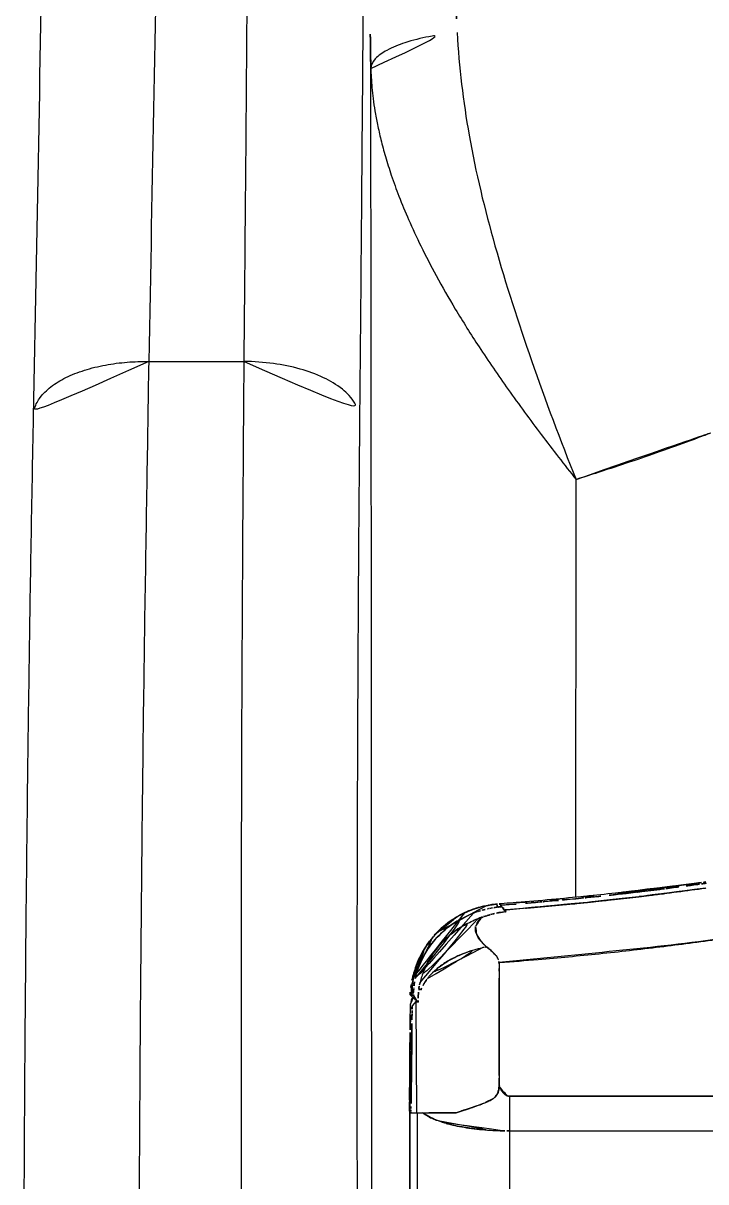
# Model space of a CAD drawing. Extents: x 16296660632 to 16296668616, y -37409619871 to -37409616241.
# Drawn here: x 16296666153 to 16296666212.1, y -37409617638.7 to -37409617538.4 of the extents above; entities that cross this region are included whole.
import ezdxf

# ---------------------------------------------------------------- set-up
doc = ezdxf.new("R2010")
doc.units = 0
doc.header["$LTSCALE"] = 10
doc.header["$MEASUREMENT"] = 0
doc.layers.get('0').update_dxf_attribs({"linetype": 'CONTINUOUS'})

msp = doc.modelspace()

# ---------------------------------------------------------------- linework, layer by layer
at = {"linetype": 'Continuous'}
for p, q in [((16296666163.86907, -37409617567.674599), (16296666172.13822, -37409617567.674751)), ((16296666153.87105, -37409617572.426743), (16296666153.871031, -37409617572.427437)), ((16296666200.854389, -37409617614.049263), (16296666200.88343, -37409617577.885094)), ((16296666194.33674, -37409617614.726799), (16296666194.356279, -37409617614.761887)), ((16296666194.21245, -37409617619.696098), (16296666194.21245, -37409617630.295883)), ((16296666187.0651, -37409617622.999802), (16296666186.514799, -37409617622.484459)), ((16296666187.026119, -37409617623.040588), (16296666186.680349, -37409617623.444839)), ((16296666187.10261, -37409617632.67865), (16296666187.026119, -37409617623.040588)), ((16296666186.526609, -37409617624.911713), (16296666186.537729, -37409617623.280563)), ((16296666195.131769, -37409617631.262497), (16296666195.131769, -37409617798.27475)), ((16296666429.93309, -37409617631.262497), (16296666195.131769, -37409617631.262497)), ((16296666186.462761, -37409617632.668922), (16296666186.462761, -37409617632.669083)), ((16296666186.462761, -37409617632.669083), (16296666186.462761, -37409617632.669167)), ((16296666186.48229, -37409617632.67865), (16296666186.482281, -37409617808.259216)), ((16296666186.57379, -37409617632.676262), (16296666187.10261, -37409617632.67865)), ((16296666186.575291, -37409617632.67865), (16296666190.502331, -37409617632.67868)), ((16296666187.142731, -37409617798.414597), (16296666187.142731, -37409617632.67868)), ((16296666195.131769, -37409617634.251938), (16296666429.93309, -37409617634.251938))]:
    msp.add_line(p, q, dxfattribs=at)
for points, start_tangent, end_tangent in [([(16296666172.13822, -37409617567.674751), (16296666172.347601, -37409617543.472054), (16296666172.529671, -37409617518.890663), (16296666172.684469, -37409617493.965858)], (0.0092868998, 0.9999568758), (0.0056248055, 0.9999841807)), ([(16296666182.680901, -37409617497.872131), (16296666182.525471, -37409617523.222641), (16296666182.3433, -37409617548.132607), (16296666182.13463, -37409617572.568199)], (-0.0055476619, -0.9999846116), (-0.0091642781, -0.9999580071)), ([(16296666164.808411, -37409617516.644257), (16296666164.733061, -37409617521.116249), (16296666163.86911, -37409617567.674599)], (-0.0167076533, -0.9998604174), (-0.020157493, -0.9997968171)), ([(16296666154.824631, -37409617519.853073), (16296666154.7346, -37409617525.276207), (16296666153.871149, -37409617572.429817)], (-0.016433165, -0.9998649664), (-0.0198940492, -0.9998020938)), ([(16296666190.37385, -37409617534.689003), (16296666190.443171, -37409617536.185699), (16296666190.512381, -37409617537.695953), (16296666190.58147, -37409617539.219177)], (0.046515733, -0.9989175575), (0.0450751228, -0.9989836001)), ([(16296666183.10677, -37409617542.307381), (16296666183.086889, -37409617540.963699), (16296666183.06637, -37409617539.629578), (16296666183.04521, -37409617538.305542)], (-0.0145160786, 0.9998946362), (-0.0163056096, 0.9998670547)), ([(16296666183.106859, -37409617542.307259), (16296666183.49695, -37409617541.496536), (16296666184.493811, -37409617540.752068), (16296666186.06485, -37409617540.092934), (16296666188.1362, -37409617539.566971), (16296666190.58147, -37409617539.219177)], (0.0725158354, 0.9973672611), (0.9954653367, 0.0951249889)), ([(16296666190.5814, -37409617539.219177), (16296666191.62326, -37409617548.097778), (16296666193.860149, -37409617557.655746), (16296666197.02589, -37409617567.59362), (16296666200.883459, -37409617577.885063)], (0.0571200156, -0.9983673191), (0.3755303686, -0.9268100896)), ([(16296666183.178499, -37409617678.714371), (16296666183.18302, -37409617633.457077), (16296666183.1591, -37409617587.980103), (16296666183.10677, -37409617542.307381)], (0.0004124274, 0.999999915), (-0.0014490498, 0.9999989501)), ([(16296666183.106979, -37409617542.30735), (16296666183.13978, -37409617543.096024), (16296666183.2045, -37409617543.965683), (16296666183.309429, -37409617544.926277), (16296666183.46471, -37409617545.989304), (16296666183.6828, -37409617547.167587), (16296666183.97901, -37409617548.476112), (16296666184.371901, -37409617549.932129), (16296666184.88402, -37409617551.555733), (16296666185.54273, -37409617553.369797), (16296666186.38166, -37409617555.400627), (16296666187.441139, -37409617557.67939), (16296666188.76985, -37409617560.242813), (16296666190.426531, -37409617563.133263), (16296666192.47991, -37409617566.400833), (16296666194.999359, -37409617570.088852), (16296666197.87262, -37409617574.003036), (16296666200.88343, -37409617577.885094)], (0.0256062549, -0.9996721061), (0.6204597222, -0.784238314)), ([(16296666163.86907, -37409617567.674751), (16296666162.017111, -37409617567.73288), (16296666160.12454, -37409617567.978813), (16296666158.30492, -37409617568.430557), (16296666156.688181, -37409617569.072746), (16296666155.39399, -37409617569.874542), (16296666154.88817, -37409617570.317177), (16296666154.48448, -37409617570.776604), (16296666153.991039, -37409617571.71286), (16296666153.87142, -37409617572.42675)], (-0.9998871971, 0.0150197539), (-0.0227381187, -0.9997414556)), ([(16296666163.86907, -37409617567.674751), (16296666163.70116, -37409617578.371384), (16296666163.51063, -37409617590.340851), (16296666163.35026, -37409617602.465843), (16296666163.219549, -37409617614.743896), (16296666163.117611, -37409617627.23597), (16296666163.044081, -37409617640.007233), (16296666162.99921, -37409617653.14624), (16296666162.998819, -37409617666.693512)], (-0.015534162, -0.9998793376), (0.0015888801, -0.9999987377)), ([(16296666172.027189, -37409617666.693512), (16296666171.96512, -37409617653.315567), (16296666171.923281, -37409617640.366882), (16296666171.90436, -37409617627.769203), (16296666171.907709, -37409617615.444), (16296666171.93321, -37409617603.331497), (16296666171.981091, -37409617591.380562), (16296666172.052219, -37409617579.510551), (16296666172.13822, -37409617567.67453)], (-0.0053090783, 0.9999859067), (0.0079076374, 0.9999687341)), ([(16296666172.13821, -37409617567.674751), (16296666174.67952, -37409617567.854881), (16296666176.979959, -37409617568.327293), (16296666179.013491, -37409617569.078194), (16296666180.642269, -37409617570.07991), (16296666181.71426, -37409617571.266144), (16296666182.13452, -37409617572.566017)], (0.9999760734, -0.0069175647), (0.0524806569, -0.9986219408)), ([(16296666153.87105, -37409617572.426743), (16296666153.497749, -37409617594.173637), (16296666153.2162, -37409617617.960808), (16296666153.050051, -37409617642.613197), (16296666152.998831, -37409617666.693512)], (-0.0198951236, -0.9998020724), (0.0000001199, -1)), ([(16296666182.13463, -37409617572.568199), (16296666182.044041, -37409617583.766693), (16296666181.976219, -37409617595.063057), (16296666181.930519, -37409617606.453957), (16296666181.906309, -37409617617.954826), (16296666181.903151, -37409617629.659348), (16296666181.92127, -37409617641.662292), (16296666181.96122, -37409617653.985786), (16296666182.023741, -37409617666.635963)], (-0.0091640373, -0.9999580093), (0.0057565944, -0.9999834307)), ([(16296666200.883459, -37409617577.885063), (16296666206.224291, -37409617576.144272), (16296666211.423531, -37409617574.29467), (16296666216.480709, -37409617572.331078)], (0.9546672525, 0.2976750527), (0.926647131, 0.3759323006)), ([(16296666211.33812, -37409617612.81282), (16296666209.512899, -37409617613.054558), (16296666207.323151, -37409617613.328491), (16296666204.94202, -37409617613.606712), (16296666202.350571, -37409617613.886528), (16296666199.529819, -37409617614.16423), (16296666196.460751, -37409617614.434967), (16296666194.398371, -37409617614.598732)], (-0.9909039585, -0.1345709662), (-0.9971334929, -0.0756623903)), ([(16296666211.740999, -37409617612.771507), (16296666211.517349, -37409617612.802116), (16296666209.50102, -37409617613.069771), (16296666207.312189, -37409617613.343483), (16296666204.931999, -37409617613.62149), (16296666202.52212, -37409617613.88237)], (-0.9907067549, -0.1360151677), (-0.9946363551, -0.1034336559)), ([(16296666208.797001, -37409617613.270866), (16296666211.418579, -37409617612.927109)], (0.9921297233, 0.1252142649), (0.9908632112, 0.1348706662)), ([(16296666211.41843, -37409617612.926041), (16296666208.7969, -37409617613.270058)], (-0.9908720834, -0.1348054684), (-0.9921018848, -0.125434645)), ([(16296666211.73905, -37409617612.758072), (16296666211.53013, -37409617612.786667), (16296666211.33812, -37409617612.81282)], (-0.990706674, -0.1360157566), (-0.9909039585, -0.1345709663)), ([(16296666211.418579, -37409617612.927109), (16296666211.79377, -37409617612.875771)], (0.9908632113, 0.1348706661), (0.9906701109, 0.1362818088)), ([(16296666211.963381, -37409617612.851349), (16296666211.41843, -37409617612.926041)], (-0.9906034696, -0.1367653685), (-0.9908720834, -0.1348054685)), ([(16296666211.79377, -37409617612.875771), (16296666211.96352, -37409617612.852364)], (0.9906701109, 0.1362818085), (0.9905817404, 0.1369226629)), ([(16296666212.048281, -37409617612.729172), (16296666211.741011, -37409617612.771538)], (-0.9905538379, -0.1371243747), (-0.990706755, -0.1360151666)), ([(16296666212.11804, -37409617612.705772), (16296666211.73905, -37409617612.758072)], (-0.9905178534, -0.1373840678), (-0.990706674, -0.1360157566)), ([(16296666211.96352, -37409617612.852364), (16296666212.135839, -37409617612.828484)], (0.9905817404, 0.1369226628), (0.9904913869, 0.1375747522)), ([(16296666212.13821, -37409617612.827164), (16296666211.963381, -37409617612.851349)], (-0.9905163344, -0.1373950193), (-0.9906034696, -0.1367653685)), ([(16296666201.329679, -37409617614.113922), (16296666200.384319, -37409617614.206673), (16296666198.150949, -37409617614.413406)], (-0.9950611561, -0.0992637675), (-0.996088713, -0.0883587909)), ([(16296666199.7519, -37409617614.156982), (16296666199.49865, -37409617614.180763)], (-0.9955838883, -0.0938760959), (-0.9956654455, -0.0930071003)), ([(16296666202.45192, -37409617613.889664), (16296666202.34152, -37409617613.901093), (16296666199.7519, -37409617614.156982)], (-0.9946616348, -0.1031902722), (-0.9955838883, -0.0938760958)), ([(16296666201.329651, -37409617614.113602), (16296666201.857121, -37409617614.060478)], (0.99505809, 0.0992944991), (0.9948764125, 0.1010985846)), ([(16296666201.857161, -37409617614.060806), (16296666201.329679, -37409617614.113922)], (-0.9948776264, -0.1010866386), (-0.9950611561, -0.0992637676)), ([(16296666201.857121, -37409617614.060478), (16296666204.89999, -37409617613.735161)], (0.9948764125, 0.1010985847), (0.9937627663, 0.1115148617)), ([(16296666201.873171, -37409617614.481934), (16296666206.330271, -37409617613.986542)], (0.9947203752, 0.1026224883), (0.9929745349, 0.1183282427)), ([(16296666206.330271, -37409617613.986473), (16296666202.075911, -37409617614.461159), (16296666201.873171, -37409617614.482002)], (-0.9929267788, -0.1187283113), (-0.9947999451, -0.1018482654)), ([(16296666202.52212, -37409617613.88237), (16296666202.45192, -37409617613.889664)], (-0.9946363551, -0.1034336555), (-0.9946616347, -0.1031902726)), ([(16296666204.900009, -37409617613.735291), (16296666201.857161, -37409617614.060806)], (-0.9937443272, -0.1116790586), (-0.9948776264, -0.1010866386)), ([(16296666204.89999, -37409617613.735161), (16296666205.12347, -37409617613.709991), (16296666205.420019, -37409617613.676331)], (0.9937627663, 0.1115148618), (0.9935609589, 0.1132988126)), ([(16296666205.420019, -37409617613.676361), (16296666204.900009, -37409617613.735291)], (-0.9935377172, -0.1135024429), (-0.9937443272, -0.1116790586)), ([(16296666205.420019, -37409617613.676331), (16296666208.40724, -37409617613.319778)], (0.9935609589, 0.1132988126), (0.992306066, 0.123809012)), ([(16296666208.40715, -37409617613.319061), (16296666206.319189, -37409617613.572189), (16296666205.420019, -37409617613.676361)], (-0.9922760235, -0.1240495591), (-0.9935377172, -0.1135024429)), ([(16296666206.330271, -37409617613.986542), (16296666206.39324, -37409617613.979027), (16296666212.092331, -37409617613.239166)], (0.9929745349, 0.1183282427), (0.9902925211, 0.1389990025)), ([(16296666212.092331, -37409617613.239166), (16296666207.203199, -37409617613.88073), (16296666206.330271, -37409617613.986473)], (-0.9903584535, -0.1385284577), (-0.9929267788, -0.1187283112)), ([(16296666208.40724, -37409617613.319778), (16296666208.797001, -37409617613.270866)], (0.992306066, 0.1238090121), (0.9921297233, 0.1252142648)), ([(16296666208.7969, -37409617613.270058), (16296666208.40715, -37409617613.319061)], (-0.9921018848, -0.125434645), (-0.9922760236, -0.124049559)), ([(16296666212.092331, -37409617613.239166), (16296666212.19276, -37409617613.22506)], (0.9902925211, 0.1389990025), (0.9902412412, 0.1393638554)), ([(16296666193.175171, -37409617614.737137), (16296666192.44405, -37409617614.907692), (16296666191.41366, -37409617615.277397), (16296666190.47323, -37409617615.766113), (16296666189.631321, -37409617616.353928), (16296666188.894291, -37409617617.021141), (16296666188.6924, -37409617617.235924)], (-0.9834214351, -0.181334721), (-0.6713933692, -0.7411011697)), ([(16296666192.588511, -37409617614.887123), (16296666192.15049, -37409617615.017662), (16296666191.38187, -37409617615.315376), (16296666191.214439, -37409617615.392723)], (-0.966091841, -0.2581986729), (-0.902918652, -0.4298114795)), ([(16296666191.511089, -37409617615.254639), (16296666191.92255, -37409617615.093224)], (0.9206130615, 0.3904761081), (0.9405709596, 0.3395972173)), ([(16296666191.92255, -37409617615.093224), (16296666192.01985, -37409617615.058792), (16296666192.108879, -37409617615.028511)], (0.9405709595, 0.3395972175), (0.9486158567, 0.3164300183)), ([(16296666192.108879, -37409617615.028511), (16296666192.58795, -37409617614.885033)], (0.9486158567, 0.3164300183), (0.9663610578, 0.2571892414)), ([(16296666192.58795, -37409617614.885033), (16296666192.754959, -37409617614.842484)], (0.9663610578, 0.2571892415), (0.9716026512, 0.2366184442)), ([(16296666194.031099, -37409617614.640297), (16296666193.01825, -37409617614.784897), (16296666192.588511, -37409617614.887123)], (-0.9969708354, -0.0777763038), (-0.966091841, -0.2581986729)), ([(16296666193.015909, -37409617615.090012), (16296666192.59477, -37409617615.203133)], (-0.971648197, -0.2364313458), (-0.9592140825, -0.2826806393)), ([(16296666192.74645, -37409617615.152878), (16296666193.38899, -37409617614.997009)], (0.9620607882, 0.2728351881), (0.9802042451, 0.1979889841)), ([(16296666192.754959, -37409617614.842484), (16296666193.270679, -37409617614.734467)], (0.9716026512, 0.2366184445), (0.9849000867, 0.1731237107)), ([(16296666193.308741, -37409617615.023651), (16296666193.015909, -37409617615.090012)], (-0.9786126203, -0.205711787), (-0.971648197, -0.2364313457)), ([(16296666193.270679, -37409617614.734467), (16296666193.35569, -37409617614.719994)], (0.9849000867, 0.1731237105), (0.9866858085, 0.1626379886)), ([(16296666193.9382, -37409617614.634041), (16296666193.55286, -37409617614.676773), (16296666193.175171, -37409617614.737137)], (-0.9962864644, -0.086100412), (-0.9834214351, -0.181334721)), ([(16296666193.35569, -37409617614.719994), (16296666193.46196, -37409617614.703194)], (0.9866858085, 0.1626379884), (0.9887595263, 0.1495145449)), ([(16296666193.38899, -37409617614.997009), (16296666194.04896, -37409617614.890938)], (0.9802042451, 0.197988984), (0.9929359546, 0.1186515489)), ([(16296666193.46196, -37409617614.703194), (16296666193.90959, -37409617614.648247)], (0.9887595263, 0.1495145452), (0.9955762943, 0.0939565977)), ([(16296666194.049749, -37409617614.896767), (16296666193.308741, -37409617615.023651)], (-0.9911631582, -0.1326483843), (-0.9786126203, -0.205711787)), ([(16296666193.90959, -37409617614.648247), (16296666194.03096, -37409617614.637733)], (0.9955762943, 0.0939565978), (0.996891309, 0.0787890737)), ([(16296666194.030769, -37409617614.626579), (16296666193.9382, -37409617614.634041)], (-0.9972215241, -0.0744931668), (-0.9962864643, -0.0861004121)), ([(16296666194.028259, -37409617614.640053), (16296666194.03713, -37409617614.711922), (16296666194.04735, -37409617614.818802)], (-0.336230734, -0.9417796417), (0.0084650467, -0.9999641709)), ([(16296666194.04248, -37409617614.630348), (16296666194.03302, -37409617614.633171), (16296666194.028259, -37409617614.640053)], (-0.9999641155, -0.0084715796), (-0.3362307341, -0.9417796416)), ([(16296666194.04797, -37409617614.875687), (16296666194.03764, -37409617614.719147), (16296666194.03121, -37409617614.641533)], (-0.0642329103, 0.9979349344), (-0.0928839327, 0.9956769431)), ([(16296666194.04735, -37409617614.818802), (16296666194.048149, -37409617614.875679)], (0.0084650462, -0.9999641709), (0.0416708613, -0.9991313924)), ([(16296666194.048149, -37409617614.875679), (16296666194.04896, -37409617614.890373)], (0.0416708602, -0.9991313925), (0.0684234035, -0.9976563726)), ([(16296666194.04896, -37409617614.890938), (16296666194.04797, -37409617614.875687)], (-0.0653560427, 0.9978620083), (-0.06423291, 0.9979349344)), ([(16296666194.04896, -37409617614.890373), (16296666194.172409, -37409617614.878548), (16296666194.29583, -37409617614.866692), (16296666194.41921, -37409617614.854797)], (0.9954642688, 0.0951361628), (0.9953747765, 0.0960679672)), ([(16296666194.06707, -37409617614.637253), (16296666194.05064, -37409617614.631363)], (-0.9091451394, 0.4164794299), (-0.9748352564, 0.2229264965)), ([(16296666194.41927, -37409617614.855537), (16296666194.295179, -37409617614.868027), (16296666194.172001, -37409617614.881767), (16296666194.049749, -37409617614.896767)], (-0.9954820012, -0.094950436), (-0.9918673651, -0.1272758032)), ([(16296666194.326759, -37409617614.604156), (16296666194.04244, -37409617614.625519)], (-0.9971518048, -0.0754206748), (-0.9972238904, -0.0744614826)), ([(16296666194.328211, -37409617614.617607), (16296666194.06707, -37409617614.637253)], (-0.9971518724, -0.075419781), (-0.9972181115, -0.0745388361)), ([(16296666194.32003, -37409617614.728073), (16296666194.408279, -37409617614.72139)], (0.997156515, 0.0753583743), (0.9971337256, 0.0756593236)), ([(16296666194.3244, -37409617614.740868), (16296666194.32003, -37409617614.728073)], (-0.3650129354, 0.9310024474), (-0.2778821564, 0.9606151712)), ([(16296666194.398371, -37409617614.598732), (16296666194.326759, -37409617614.604156)], (-0.9971334929, -0.0756623905), (-0.9971518048, -0.0754206752)), ([(16296666194.40024, -37409617614.61216), (16296666194.328211, -37409617614.617607)], (-0.9971334539, -0.0756629041), (-0.9971518724, -0.0754197805)), ([(16296666194.356279, -37409617614.761887), (16296666194.399969, -37409617614.802544)], (0.7321092109, -0.6811872748), (0.7321515651, -0.6811417516)), ([(16296666194.408279, -37409617614.721382), (16296666194.33674, -37409617614.726799)], (-0.9971317667, -0.0756851368), (-0.9971499927, -0.0754446297)), ([(16296666194.399969, -37409617614.802544), (16296666194.48735, -37409617614.88382), (16296666194.618389, -37409617615.005676), (16296666194.70574, -37409617615.086884)], (0.732151565, -0.6811417517), (0.7324471854, -0.6808238544)), ([(16296666194.408279, -37409617614.72139), (16296666197.771509, -37409617614.446716)], (0.9971337256, 0.0756593237), (0.9961964263, 0.0871359864)), ([(16296666194.4568, -37409617614.907791), (16296666194.41927, -37409617614.855537)], (-0.597627506, 0.8017738858), (-0.5690796933, 0.822282374)), ([(16296666194.810949, -37409617615.253357), (16296666194.680731, -37409617615.152451), (16296666194.53862, -37409617615.009369), (16296666194.4568, -37409617614.907791)], (-0.8276735004, 0.5612099221), (-0.5976275058, 0.801773886)), ([(16296666194.70574, -37409617615.086884), (16296666194.749411, -37409617615.12748)], (0.7324471856, -0.6808238541), (0.7324892944, -0.6807785496)), ([(16296666194.749411, -37409617615.12748), (16296666194.845631, -37409617615.119926)], (0.996954803, 0.0779815416), (0.9969290939, 0.0783095256)), ([(16296666194.751989, -37409617615.127327), (16296666194.7707, -37409617615.153816), (16296666194.794649, -37409617615.205673), (16296666194.81142, -37409617615.251961)], (0.6521545826, -0.7580860113), (0.3201027166, -0.9473828428)), ([(16296666194.845169, -37409617615.115334), (16296666194.748211, -37409617615.123093)], (-0.9968050197, -0.0798733544), (-0.9968202981, -0.0796824526)), ([(16296666194.845631, -37409617615.119926), (16296666200.578671, -37409617614.612503), (16296666201.873171, -37409617614.481934)], (0.9969290939, 0.0783095255), (0.9947203752, 0.1026224883)), ([(16296666196.60527, -37409617614.436539), (16296666196.45372, -37409617614.449142), (16296666194.40024, -37409617614.61216)], (-0.9965387028, -0.0831301015), (-0.997133454, -0.0756629034)), ([(16296666197.771521, -37409617614.446823), (16296666194.408649, -37409617614.721352)], (-0.9962025594, -0.0870658403), (-0.997131671, -0.0756863966)), ([(16296666201.873171, -37409617614.482002), (16296666196.939619, -37409617614.942467), (16296666194.845169, -37409617615.115334)], (-0.9947999451, -0.1018482654), (-0.9968050197, -0.079873354)), ([(16296666197.228411, -37409617614.383904), (16296666196.60527, -37409617614.436539)], (-0.9963596443, -0.0852493944), (-0.9965387028, -0.0831301015)), ([(16296666197.771509, -37409617614.446716), (16296666198.15094, -37409617614.413277)], (0.9961964263, 0.0871359865), (0.9960822454, 0.0884316707)), ([(16296666198.150949, -37409617614.413406), (16296666197.771521, -37409617614.446823)], (-0.996088713, -0.0883587909), (-0.9962025594, -0.0870658403)), ([(16296666199.49865, -37409617614.180763), (16296666197.228411, -37409617614.383904)], (-0.9956654455, -0.0930071004), (-0.9963596443, -0.0852493945)), ([(16296666198.15094, -37409617614.413277), (16296666201.329651, -37409617614.113602)], (0.9960822454, 0.0884316707), (0.99505809, 0.0992944991)), ([(16296666191.214439, -37409617615.392723), (16296666190.7082, -37409617615.656197), (16296666190.121389, -37409617616.022812), (16296666189.621189, -37409617616.39579), (16296666189.19207, -37409617616.768402), (16296666188.823441, -37409617617.135033), (16296666188.508511, -37409617617.489899), (16296666188.24011, -37409617617.82917), (16296666188.01162, -37409617618.15062), (16296666187.81715, -37409617618.4534), (16296666187.649929, -37409617618.740448), (16296666187.49991, -37409617619.023941), (16296666187.3727, -37409617619.288254), (16296666187.2651, -37409617619.533287), (16296666187.174299, -37409617619.759361), (16296666187.097799, -37409617619.967102), (16296666187.033369, -37409617620.157463), (16296666186.97905, -37409617620.331528), (16296666186.93321, -37409617620.490501), (16296666186.894449, -37409617620.635612), (16296666186.86157, -37409617620.76815), (16296666186.833599, -37409617620.889412), (16296666186.825199, -37409617620.927567)], (-0.902918652, -0.4298114796), (-0.212401187, -0.9771825499)), ([(16296666191.99407, -37409617615.404419), (16296666191.911909, -37409617615.435951), (16296666190.112829, -37409617616.407791), (16296666188.68886, -37409617617.680763), (16296666187.64509, -37409617619.181793), (16296666186.99427, -37409617620.887047), (16296666186.886221, -37409617621.450569)], (-0.9355206734, -0.3532719487), (-0.1474401653, -0.9890709771)), ([(16296666186.95717, -37409617621.055717), (16296666187.041771, -37409617620.700073), (16296666187.464741, -37409617619.537666), (16296666188.157249, -37409617618.347183), (16296666189.14986, -37409617617.199883), (16296666190.475, -37409617616.164452), (16296666191.993771, -37409617615.403687)], (0.2060217033, 0.9785474223), (0.933505847, 0.3585621755)), ([(16296666187.373899, -37409617621.403473), (16296666187.69672, -37409617620.400833), (16296666188.517891, -37409617618.886101), (16296666189.72501, -37409617617.513924), (16296666191.261271, -37409617616.409378), (16296666192.415701, -37409617615.868721)], (0.2376043668, 0.9713620154), (0.9349854061, 0.3546861859)), ([(16296666192.39636, -37409617615.875641), (16296666191.20686, -37409617616.440483), (16296666189.64551, -37409617617.587143), (16296666188.443741, -37409617618.995277), (16296666187.684441, -37409617620.432503), (16296666187.374809, -37409617621.403687)], (-0.9332396066, -0.3592545569), (-0.2371408181, -0.9714752865)), ([(16296666188.69276, -37409617617.236237), (16296666190.17042, -37409617615.977547), (16296666190.91942, -37409617615.534142)], (0.6797960627, 0.7334011952), (0.8863472394, 0.4630211348)), ([(16296666190.91942, -37409617615.534142), (16296666191.212429, -37409617615.388474)], (0.8863472394, 0.4630211348), (0.9041723606, 0.4271678152)), ([(16296666191.212429, -37409617615.388474), (16296666191.511089, -37409617615.254639)], (0.9041723606, 0.4271678152), (0.9206130615, 0.3904761081)), ([(16296666191.993771, -37409617615.403687), (16296666192.12809, -37409617615.353348)], (0.9335058469, 0.3585621757), (0.9392115685, 0.3433389426)), ([(16296666192.12809, -37409617615.353348), (16296666192.74645, -37409617615.152878)], (0.9392115685, 0.3433389429), (0.9620607882, 0.2728351881)), ([(16296666192.209909, -37409617616.522926), (16296666192.478279, -37409617616.028542), (16296666192.80759, -37409617615.767174)], (0.2343148724, 0.9721607586), (0.8648283942, 0.5020675738)), ([(16296666192.6717, -37409617615.845802), (16296666192.361799, -37409617616.154007), (16296666192.198071, -37409617616.520103)], (-0.8293306598, -0.5587581379), (-0.2322434455, -0.97265769)), ([(16296666192.59477, -37409617615.203133), (16296666192.12866, -37409617615.354927)], (-0.9592140826, -0.2826806392), (-0.9415193585, -0.3369588959)), ([(16296666192.415701, -37409617615.868721), (16296666192.587851, -37409617615.80558)], (0.934985406, 0.3546861861), (0.9426203618, 0.3338665206)), ([(16296666192.58749, -37409617615.804626), (16296666192.39636, -37409617615.875641)], (-0.9414449453, -0.3371667467), (-0.9332396067, -0.3592545567)), ([(16296666192.587851, -37409617615.80558), (16296666193.013411, -37409617615.667847)], (0.9426203616, 0.3338665209), (0.9595596852, 0.2815052583)), ([(16296666192.807329, -37409617615.766533), (16296666192.6717, -37409617615.845802)], (-0.8914337927, -0.4531509608), (-0.82933066, -0.5587581377)), ([(16296666193.025669, -37409617615.66082), (16296666192.58749, -37409617615.804626)], (-0.9581686645, -0.2862041412), (-0.9414449453, -0.3371667467)), ([(16296666193.151699, -37409617615.63131), (16296666192.807329, -37409617615.766533)], (-0.9535477011, -0.301242065), (-0.8914337927, -0.4531509608)), ([(16296666193.21751, -37409617615.609001), (16296666193.151699, -37409617615.63131)], (-0.9492170585, -0.314621957), (-0.9448473269, -0.3275111127)), ([(16296666193.217739, -37409617615.609734), (16296666193.38353, -37409617615.56398), (16296666193.483379, -37409617615.536438)], (0.9635473311, 0.2675379238), (0.9642964485, 0.2648251486)), ([(16296666193.82723, -37409617615.438179), (16296666193.65134, -37409617615.482246), (16296666193.21751, -37409617615.609001)], (-0.9725292127, -0.2327808634), (-0.9492170585, -0.3146219569)), ([(16296666193.483379, -37409617615.536438), (16296666193.668381, -37409617615.487099), (16296666193.99025, -37409617615.41304)], (0.9642964485, 0.2648251488), (0.9793249766, 0.2022933272)), ([(16296666194.820089, -37409617615.278587), (16296666194.19772, -37409617615.360298), (16296666193.82723, -37409617615.438179)], (-0.9951227143, -0.098644734), (-0.9725292127, -0.2327808634)), ([(16296666193.99025, -37409617615.41304), (16296666194.39048, -37409617615.341423), (16296666194.765949, -37409617615.293694)], (0.9793249766, 0.2022933272), (0.9945448772, 0.1043095736)), ([(16296666194.765949, -37409617615.293694), (16296666194.859051, -37409617615.284378)], (0.9945448772, 0.1043095739), (0.9955070455, 0.0946874987)), ([(16296666194.81142, -37409617615.251961), (16296666194.820089, -37409617615.278587)], (0.3201027162, -0.9473828429), (0.29952526, -0.9540883705)), ([(16296666192.187389, -37409617616.570419), (16296666192.215111, -37409617617.099007), (16296666192.28219, -37409617617.290833)], (-0.1828741229, -0.983136336), (0.3929632043, -0.9195541964)), ([(16296666192.28459, -37409617617.28978), (16296666192.22031, -37409617617.092957), (16296666192.209909, -37409617616.522926)], (-0.3744860659, 0.9272325418), (0.2343148724, 0.9721607586)), ([(16296666186.65856, -37409617621.221474), (16296666186.80765, -37409617620.594101), (16296666187.546591, -37409617618.810242), (16296666188.412041, -37409617617.555199)], (0.1919854964, 0.981397763), (0.6411526172, 0.7674133967)), ([(16296666188.4156, -37409617617.558189), (16296666188.26469, -37409617617.749443), (16296666187.741751, -37409617618.522408), (16296666187.32387, -37409617619.324532), (16296666187.01049, -37409617620.129936), (16296666186.79661, -37409617620.905769), (16296666186.70315, -37409617621.386307)], (-0.6312683087, -0.7755645185), (-0.1636367257, -0.9865206648)), ([(16296666188.412041, -37409617617.555199), (16296666188.69276, -37409617617.236237)], (0.6411526172, 0.7674133967), (0.6797960627, 0.7334011953)), ([(16296666188.6924, -37409617617.235924), (16296666188.4156, -37409617617.558189)], (-0.6713933692, -0.7411011697), (-0.6312683088, -0.7755645185)), ([(16296666192.28219, -37409617617.290833), (16296666192.528549, -37409617617.707787), (16296666192.857809, -37409617618.078781)], (0.3929632042, -0.9195541964), (0.7179971523, -0.6960460397)), ([(16296666192.85717, -37409617618.079483), (16296666192.520229, -37409617617.703659), (16296666192.28459, -37409617617.28978)], (-0.7241140417, 0.6896802553), (-0.3744860659, 0.9272325417)), ([(16296666192.857809, -37409617618.078781), (16296666193.03174, -37409617618.23764)], (0.7179971523, -0.6960460396), (0.7568722031, -0.653562903)), ([(16296666193.03187, -37409617618.237488), (16296666192.85717, -37409617618.079483)], (-0.7564446142, 0.654057754), (-0.7241140417, 0.6896802554)), ([(16296666213.277861, -37409617617.651176), (16296666194.21245, -37409617619.696098)], (-0.9909412715, -0.1342959284), (-0.994450718, -0.1052034667)), ([(16296666194.283211, -37409617619.686592), (16296666197.59804, -37409617619.417099), (16296666202.879551, -37409617618.922653), (16296666208.148729, -37409617618.326668), (16296666213.277439, -37409617617.653107)], (0.9969660486, 0.0778376379), (0.9903088327, 0.1388827417)), ([(16296666188.00346, -37409617621.08004), (16296666188.168791, -37409617620.877319), (16296666188.7766, -37409617620.276077), (16296666189.5256, -37409617619.718582), (16296666190.494829, -37409617619.181923), (16296666191.696791, -37409617618.70237), (16296666192.807871, -37409617618.392906)], (0.6093150302, 0.7929282401), (0.9749456425, 0.2224432381)), ([(16296666192.807501, -37409617618.391296), (16296666191.315571, -37409617618.835693), (16296666189.84704, -37409617619.52327), (16296666188.737379, -37409617620.310143), (16296666187.96279, -37409617621.125214)], (-0.9742443518, -0.2254948846), (-0.5846123215, -0.8113127841)), ([(16296666192.80788, -37409617618.392906), (16296666193.13299, -37409617618.323242)], (0.9749458716, 0.222442234), (0.9804704584, 0.1966664185)), ([(16296666193.13776, -37409617618.319183), (16296666192.807501, -37409617618.391296)], (-0.9795088404, -0.2014011706), (-0.9742443518, -0.2254948845)), ([(16296666193.03174, -37409617618.23764), (16296666193.132879, -37409617618.32254)], (0.7568722035, -0.6535629026), (0.7745201757, -0.6325492056)), ([(16296666193.13299, -37409617618.323242), (16296666193.03187, -37409617618.237488)], (-0.7681811888, 0.6402325055), (-0.7564446142, 0.6540577541)), ([(16296666193.132879, -37409617618.32254), (16296666193.51873, -37409617618.646301), (16296666193.61388, -37409617618.735413)], (0.7907356645, -0.6121577484), (0.7216242216, -0.6922849723)), ([(16296666193.61355, -37409617618.735764), (16296666193.13776, -37409617618.319183)], (-0.7277090313, 0.6858859714), (-0.7874593846, 0.6163665449)), ([(16296666193.61388, -37409617618.735413), (16296666193.67893, -37409617618.798882)], (0.7216242215, -0.6922849724), (0.7098013642, -0.7044018905)), ([(16296666193.675119, -37409617618.794037), (16296666193.61355, -37409617618.735764)], (-0.7250804219, 0.688664201), (-0.7277090312, 0.6858859715)), ([(16296666193.67893, -37409617618.798882), (16296666193.771191, -37409617618.892731)], (0.7098013641, -0.7044018906), (0.6921745861, -0.7217301036)), ([(16296666193.774321, -37409617618.889603), (16296666193.675119, -37409617618.794037)], (-0.7120241738, 0.7021549515), (-0.7250804219, 0.688664201)), ([(16296666193.771191, -37409617618.892731), (16296666193.849911, -37409617618.976601), (16296666194.015341, -37409617619.174294)], (0.6921745861, -0.7217301035), (0.5880752494, -0.8088062197)), ([(16296666193.83008, -37409617618.945808), (16296666193.774321, -37409617618.889603)], (-0.6951444568, 0.7188700746), (-0.7120241736, 0.7021549517)), ([(16296666194.01783, -37409617619.172752), (16296666193.83008, -37409617618.945808)], (-0.5550456119, 0.8318199136), (-0.6951444564, 0.718870075)), ([(16296666194.015341, -37409617619.174294), (16296666194.075331, -37409617619.264603)], (0.5880752491, -0.8088062199), (0.5142021308, -0.8576690321)), ([(16296666194.073311, -37409617619.265823), (16296666194.01783, -37409617619.172752)], (-0.4645968615, 0.885522307), (-0.5550456116, 0.8318199139)), ([(16296666194.075331, -37409617619.264603), (16296666194.107321, -37409617619.322021), (16296666194.21244, -37409617619.694221)], (0.5142021312, -0.8576690319), (0.0747335899, -0.9972035352)), ([(16296666194.21262, -37409617619.800323), (16296666194.073311, -37409617619.265823)], (-0.0841999073, 0.9964488826), (-0.4645968618, 0.8855223069)), ([(16296666194.21228, -37409617619.692123), (16296666194.283211, -37409617619.686592)], (0.9969743702, 0.07773098), (0.9969660487, 0.0778376374)), ([(16296666194.212641, -37409617620.445221), (16296666194.21262, -37409617619.800323)], (0.0227684854, 0.9997407644), (-0.0841999073, 0.9964488826)), ([(16296666186.825199, -37409617620.927567), (16296666186.80966, -37409617621.000717), (16296666186.789061, -37409617621.103416), (16296666186.771179, -37409617621.198853), (16296666186.75551, -37409617621.288353), (16296666186.741619, -37409617621.37326), (16296666186.72916, -37409617621.454918), (16296666186.717831, -37409617621.534668), (16296666186.70739, -37409617621.613823)], (-0.212401187, -0.9771825499), (-0.1257916973, -0.9920566762)), ([(16296666187.89246, -37409617621.2314), (16296666188.00346, -37409617621.08004)], (0.5725684801, 0.8198568995), (0.6093150303, 0.79292824)), ([(16296666187.96279, -37409617621.125214), (16296666187.890221, -37409617621.229958)], (-0.5846123216, -0.811312784), (-0.5543221727, -0.832302186)), ([(16296666194.21266, -37409617629.447952), (16296666194.21266, -37409617629.111778), (16296666194.21266, -37409617628.757172), (16296666194.21266, -37409617628.3806), (16296666194.21265, -37409617627.982513), (16296666194.21265, -37409617627.563438), (16296666194.21265, -37409617627.123894), (16296666194.21265, -37409617626.664391), (16296666194.21265, -37409617626.185463), (16296666194.21265, -37409617625.687637), (16296666194.212641, -37409617625.17144), (16296666194.212641, -37409617624.637398), (16296666194.212641, -37409617624.086029), (16296666194.212641, -37409617623.51786), (16296666194.212641, -37409617622.933418), (16296666194.212641, -37409617622.333221), (16296666194.212641, -37409617621.717812), (16296666194.212641, -37409617621.087044), (16296666194.212641, -37409617620.445221)], (-0.0003063183, 0.9999999531), (0.0227684855, 0.9997407644)), ([(16296666186.514799, -37409617622.484459), (16296666186.5609, -37409617621.853912)], (0.0325929343, 0.9994687092), (0.1128389997, 0.993613285)), ([(16296666186.5609, -37409617621.853912), (16296666186.65856, -37409617621.221474)], (0.1128389996, 0.993613285), (0.1919854963, 0.981397763)), ([(16296666186.63133, -37409617622.114777), (16296666186.631081, -37409617622.093948), (16296666186.630819, -37409617622.059967), (16296666186.630779, -37409617622.022873), (16296666186.631081, -37409617621.983192), (16296666186.631941, -37409617621.941963), (16296666186.633631, -37409617621.900978), (16296666186.63657, -37409617621.86319), (16296666186.636971, -37409617621.859367)], (-0.0133124812, 0.999911385), (0.1096556095, 0.993969641)), ([(16296666186.63192, -37409617622.152107), (16296666186.63147, -37409617622.124649), (16296666186.63133, -37409617622.114777)], (-0.0178965785, 0.9998398434), (-0.01331248, 0.999911385)), ([(16296666186.648161, -37409617622.609451), (16296666186.64699, -37409617622.585648), (16296666186.64555, -37409617622.556259), (16296666186.64439, -37409617622.531181), (16296666186.643141, -37409617622.502663), (16296666186.64192, -37409617622.473709), (16296666186.640619, -37409617622.441422), (16296666186.639299, -37409617622.407303), (16296666186.638041, -37409617622.373131), (16296666186.63726, -37409617622.350883), (16296666186.636789, -37409617622.336884), (16296666186.63636, -37409617622.323929), (16296666186.635969, -37409617622.311699), (16296666186.635599, -37409617622.299873), (16296666186.635241, -37409617622.288071), (16296666186.63488, -37409617622.27597), (16296666186.63452, -37409617622.263199), (16296666186.63413, -37409617622.24939), (16296666186.63373, -37409617622.234177), (16296666186.633301, -37409617622.217201), (16296666186.632851, -37409617622.19809), (16296666186.632389, -37409617622.176498), (16296666186.63192, -37409617622.152107)], (-0.0735920662, 0.9972884276), (-0.0178965772, 0.9998398434)), ([(16296666186.636971, -37409617621.859367), (16296666186.64135, -37409617621.833107), (16296666186.648849, -37409617621.817581), (16296666186.660311, -37409617621.82666), (16296666186.677509, -37409617621.875023), (16296666186.697531, -37409617621.95784), (16296666186.71475, -37409617622.041946), (16296666186.736731, -37409617622.15995), (16296666186.76482, -37409617622.321953), (16296666186.80077, -37409617622.540314)], (0.1096556093, 0.9939696411), (0.1594374792, -0.9872080278)), ([(16296666186.70315, -37409617621.386307), (16296666186.66881, -37409617621.610474), (16296666186.636999, -37409617621.859367)], (-0.1636367257, -0.9865206648), (-0.1146576031, -0.9934050705)), ([(16296666186.67831, -37409617621.87809), (16296666186.67169, -37409617621.952652), (16296666186.665159, -37409617622.035149), (16296666186.65995, -37409617622.110191), (16296666186.65584, -37409617622.178009), (16296666186.652571, -37409617622.240013), (16296666186.65077, -37409617622.278557), (16296666186.649691, -37409617622.308434), (16296666186.64916, -37409617622.35865), (16296666186.649191, -37409617622.420273), (16296666186.64959, -37409617622.477753), (16296666186.650021, -37409617622.518509), (16296666186.650471, -37409617622.554024), (16296666186.65086, -37409617622.583656), (16296666186.651159, -37409617622.60759), (16296666186.65127, -37409617622.612198)], (-0.0930356415, -0.995662779), (0.0240587738, -0.9997105458)), ([(16296666186.70739, -37409617621.613823), (16296666186.69767, -37409617621.693703), (16296666186.68852, -37409617621.775833), (16296666186.67956, -37409617621.86483), (16296666186.67831, -37409617621.87809)], (-0.1257916973, -0.9920566762), (-0.0930356414, -0.995662779)), ([(16296666186.80361, -37409617622.276413), (16296666186.84881, -37409617621.71521)], (0.035464191, 0.9993709477), (0.1197530185, 0.992803714)), ([(16296666186.8283, -37409617621.961761), (16296666186.804411, -37409617622.494766)], (-0.0784773741, -0.996915895), (-0.0118730984, -0.9999295123)), ([(16296666186.83614, -37409617621.869331), (16296666186.8283, -37409617621.961761)], (-0.090554639, -0.9958914887), (-0.0784773745, -0.996915895)), ([(16296666186.873449, -37409617621.540108), (16296666186.83614, -37409617621.869331)], (-0.1349679057, -0.9908499707), (-0.0905546393, -0.9958914887)), ([(16296666186.84881, -37409617621.71521), (16296666186.87191, -37409617621.539879)], (0.1197530183, 0.992803714), (0.1416288214, 0.9899198336)), ([(16296666186.87191, -37409617621.539879), (16296666186.95717, -37409617621.055717)], (0.1416288211, 0.9899198336), (0.2060217032, 0.9785474224)), ([(16296666186.886221, -37409617621.450569), (16296666186.873449, -37409617621.540108)], (-0.1474401651, -0.9890709771), (-0.1349679056, -0.9908499707)), ([(16296666187.20648, -37409617622.728012), (16296666187.23708, -37409617622.335579), (16296666187.28344, -37409617622.000679)], (0.0500733185, 0.9987455446), (0.1676238071, 0.985851033)), ([(16296666187.298719, -37409617621.95858), (16296666187.241341, -37409617622.304893)], (-0.2171817824, -0.9761311763), (-0.1181393198, -0.9929970298)), ([(16296666187.267759, -37409617621.916733), (16296666187.373899, -37409617621.403473)], (0.1669641144, 0.9859629732), (0.2376043667, 0.9713620154)), ([(16296666187.26878, -37409617621.916893), (16296666187.292801, -37409617621.941452), (16296666187.33588, -37409617621.969116), (16296666187.39781, -37409617621.999771), (16296666187.408871, -37409617622.004692)], (0.5334549765, -0.8458284625), (0.91558865, -0.4021161822)), ([(16296666187.292089, -37409617621.951233), (16296666187.28381, -37409617621.941071), (16296666187.27574, -37409617621.929321), (16296666187.270451, -37409617621.92099)], (-0.6728898949, 0.7397426508), (-0.5324183653, 0.8464813549)), ([(16296666187.28344, -37409617622.000679), (16296666187.292089, -37409617621.951233)], (0.1676238071, 0.985851033), (0.1771577359, 0.9841824712)), ([(16296666187.3713, -37409617621.418137), (16296666187.26878, -37409617621.916893)], (-0.235179847, -0.971951871), (-0.1671518063, -0.9859311708)), ([(16296666187.40888, -37409617622.004669), (16296666187.354321, -37409617621.982178), (16296666187.298719, -37409617621.95858)], (-0.9267201848, 0.3757521777), (-0.9179185173, 0.3967689448)), ([(16296666187.408871, -37409617622.004692), (16296666187.440319, -37409617622.018066)], (0.9155886502, -0.4021161819), (0.9243677195, -0.3815027118)), ([(16296666187.480659, -37409617622.033127), (16296666187.41494, -37409617622.007118), (16296666187.40888, -37409617622.004669)], (-0.9319570044, 0.36256881), (-0.9267201844, 0.3757521787)), ([(16296666187.440319, -37409617622.018066), (16296666187.478371, -37409617622.033287)], (0.9243677198, -0.3815027112), (0.9320207578, -0.3624048937)), ([(16296666187.478371, -37409617622.033287), (16296666187.63028, -37409617621.669273)], (0.3168521095, 0.9484749552), (0.447168418, 0.8944497783)), ([(16296666187.890221, -37409617621.229958), (16296666187.480659, -37409617622.033127)], (-0.5543221727, -0.832302186), (-0.3580347953, -0.9337082442)), ([(16296666187.63028, -37409617621.669273), (16296666187.733789, -37409617621.478607), (16296666187.89246, -37409617621.2314)], (0.4471684181, 0.8944497783), (0.57256848, 0.8198568995)), ([(16296666186.537729, -37409617623.280563), (16296666186.754351, -37409617622.761047), (16296666186.796761, -37409617622.774223)], (0.2701609911, 0.9628151634), (0.9039929366, -0.4275473898)), ([(16296666186.65127, -37409617622.612198), (16296666186.65131, -37409617622.637291), (16296666186.64847, -37409617622.613342), (16296666186.648161, -37409617622.609451)], (0.0240587742, -0.9997105458), (-0.0735920665, 0.9972884276)), ([(16296666186.796761, -37409617622.774223), (16296666186.93438, -37409617622.87693)], (0.9039929368, -0.4275473895), (0.7386519152, -0.6740870479)), ([(16296666186.80077, -37409617622.540314), (16296666186.80361, -37409617622.276413)], (-0.0150486733, 0.9998867623), (0.0354641908, 0.9993709477)), ([(16296666186.803989, -37409617622.540443), (16296666186.92593, -37409617622.823029), (16296666187.057899, -37409617622.983124), (16296666187.15061, -37409617623.069557)], (0.3185952619, -0.9478908477), (0.7476812855, -0.66405775)), ([(16296666186.804411, -37409617622.494766), (16296666186.803989, -37409617622.540443)], (-0.0118730982, -0.9999295123), (-0.0063911585, -0.9999795763)), ([(16296666187.19607, -37409617623.109367), (16296666187.11833, -37409617623.085098), (16296666187.06254, -37409617623.062141), (16296666187.028179, -37409617623.040527)], (-0.962344348, 0.2718333236), (-0.7896673809, 0.6135351885)), ([(16296666187.19595, -37409617623.109421), (16296666187.20648, -37409617622.728012)], (0.00703969, 0.9999752211), (0.0500733185, 0.9987455446)), ([(16296666187.19685, -37409617623.043221), (16296666187.19607, -37409617623.109367)], (-0.0151858042, -0.999884689), (-0.0082686759, -0.9999658139)), ([(16296666187.19824, -37409617622.969917), (16296666187.19685, -37409617623.043221)], (-0.0230238209, -0.9997349167), (-0.0151858038, -0.999884689)), ([(16296666187.241341, -37409617622.304893), (16296666187.20866, -37409617622.697433), (16296666187.19824, -37409617622.969917)], (-0.1181393199, -0.9929970298), (-0.0230238203, -0.9997349167)), ([(16296666186.680429, -37409617623.444832), (16296666186.57218, -37409617624.205917)], (-0.1892725275, -0.981924595), (-0.0961435072, -0.9953674829)), ([(16296666186.67539, -37409617624.150192), (16296666186.66585, -37409617625.422043)], (-0.0071733423, -0.9999742712), (-0.0078714541, -0.9999690196)), ([(16296666186.675381, -37409617624.150192), (16296666186.676001, -37409617624.067772)], (0.0075265552, 0.9999716751), (0.0074404964, 0.9999723191)), ([(16296666186.676001, -37409617624.067772), (16296666186.680429, -37409617623.444839)], (0.0074404967, 0.9999723191), (0.0067917603, 0.9999769357)), ([(16296666186.680349, -37409617623.444839), (16296666186.67539, -37409617624.150192)], (-0.0069005442, -0.999976191), (-0.0071733424, -0.9999742712)), ([(16296666186.52643, -37409617624.911697), (16296666186.512199, -37409617625.44593), (16296666186.508539, -37409617625.740852)], (-0.0392312008, -0.9992301601), (-0.0090607217, -0.9999589508)), ([(16296666186.57218, -37409617624.205917), (16296666186.52821, -37409617624.867844), (16296666186.52643, -37409617624.911697)], (-0.0961435072, -0.9953674829), (-0.0392312008, -0.9992301601)), ([(16296666186.65546, -37409617626.433723), (16296666186.666241, -37409617625.276077), (16296666186.675381, -37409617624.150192)], (0.009925635, 0.9999507397), (0.0075265558, 0.9999716751)), ([(16296666186.508551, -37409617625.740852), (16296666186.506519, -37409617625.966454), (16296666186.4981, -37409617626.936287), (16296666186.490351, -37409617627.885849), (16296666186.483419, -37409617628.793633), (16296666186.47748, -37409617629.636261), (16296666186.47263, -37409617630.390022), (16296666186.468861, -37409617631.043861), (16296666186.46608, -37409617631.599823), (16296666186.4655, -37409617631.739098)], (-0.0090436256, -0.9999591056), (-0.0040846053, -0.999991658)), ([(16296666186.508539, -37409617625.740852), (16296666186.506809, -37409617625.986053), (16296666186.50482, -37409617626.564934), (16296666186.50329, -37409617627.075989), (16296666186.501169, -37409617627.530289), (16296666186.49864, -37409617627.936592), (16296666186.49609, -37409617628.302139), (16296666186.493719, -37409617628.632294), (16296666186.491631, -37409617628.931892), (16296666186.48979, -37409617629.204712), (16296666186.48815, -37409617629.45475), (16296666186.48667, -37409617629.685928), (16296666186.485331, -37409617629.902229), (16296666186.48406, -37409617630.114082), (16296666186.48287, -37409617630.31813), (16296666186.481779, -37409617630.511948), (16296666186.48077, -37409617630.695587), (16296666186.47986, -37409617630.869118), (16296666186.479031, -37409617631.032654), (16296666186.478279, -37409617631.186333), (16296666186.47761, -37409617631.330063), (16296666186.477011, -37409617631.463783), (16296666186.47648, -37409617631.58754), (16296666186.476021, -37409617631.701363), (16296666186.47588, -37409617631.739014)], (-0.0090607216, -0.9999589508), (-0.003890162, -0.9999924333)), ([(16296666186.66585, -37409617625.422043), (16296666186.6586, -37409617626.307823)], (-0.0078714541, -0.9999690196), (-0.0085143787, -0.999963752)), ([(16296666186.587811, -37409617631.880531), (16296666186.592819, -37409617631.438004), (16296666186.612049, -37409617630.076218), (16296666186.63159, -37409617628.593987), (16296666186.64974, -37409617626.993301), (16296666186.65546, -37409617626.433723)], (0.0115015692, 0.9999338548), (0.009925635, 0.9999507397)), ([(16296666186.6586, -37409617626.307823), (16296666186.637131, -37409617628.553864), (16296666186.607071, -37409617630.917542), (16296666186.58531, -37409617632.157242)], (-0.0085143787, -0.999963752), (-0.0205318758, -0.9997891988)), ([(16296666194.21319, -37409617630.319229), (16296666194.21287, -37409617630.08976), (16296666194.21266, -37409617629.7686), (16296666194.21266, -37409617629.447952)], (0.0141849247, 0.9998993889), (-0.0003063183, 0.9999999531)), ([(16296666194.095221, -37409617631.004593), (16296666194.081869, -37409617631.034172), (16296666193.862869, -37409617631.332443), (16296666193.71983, -37409617631.44635)], (-0.3957119344, -0.9183746866), (-0.8239837703, -0.5666134011)), ([(16296666194.016479, -37409617631.144783), (16296666194.07959, -37409617631.035263), (16296666194.09412, -37409617631.004128)], (0.5542705054, 0.8323365947), (0.4062879829, 0.9137450821)), ([(16296666194.09412, -37409617631.004128), (16296666194.180479, -37409617630.707024), (16296666194.18376, -37409617630.687668)], (0.4062879829, 0.913745082), (0.1620799903, 0.9867776227)), ([(16296666194.184561, -37409617630.68782), (16296666194.095221, -37409617631.004593)], (-0.1804383672, -0.9835862929), (-0.3957119343, -0.9183746866)), ([(16296666194.18376, -37409617630.687668), (16296666194.211269, -37409617630.397453), (16296666194.21319, -37409617630.319229)], (0.1620799906, 0.9867776227), (0.0141849248, 0.9998993889)), ([(16296666194.21245, -37409617630.295883), (16296666194.188391, -37409617630.666496), (16296666194.184561, -37409617630.68782)], (0.1009420104, -0.994892311), (-0.180438367, -0.983586293)), ([(16296666194.21245, -37409617630.295883), (16296666194.32406, -37409617630.564629)], (0.3443333182, -0.9388474668), (0.4301660467, -0.9027497839)), ([(16296666194.32411, -37409617630.564613), (16296666194.21245, -37409617630.295883)], (-0.4357965595, 0.9000451981), (-0.3355858192, 0.9420096379)), ([(16296666194.32406, -37409617630.564629), (16296666194.363359, -37409617630.643242), (16296666194.530251, -37409617630.90593), (16296666194.699381, -37409617631.086128), (16296666194.897921, -37409617631.211823), (16296666194.950689, -37409617631.230942)], (0.4301660467, -0.9027497839), (0.954468388, -0.2983120788)), ([(16296666194.95072, -37409617631.230782), (16296666194.89922, -37409617631.21067), (16296666194.69516, -37409617631.077499), (16296666194.52574, -37409617630.895683), (16296666194.361139, -37409617630.637688), (16296666194.32411, -37409617630.564613)], (-0.9463480126, 0.3231492519), (-0.4357965596, 0.9000451981)), ([(16296666186.4655, -37409617631.739098), (16296666186.46413, -37409617632.074783), (16296666186.462879, -37409617632.526787), (16296666186.46278, -37409617632.667473)], (-0.0040846053, -0.999991658), (-0.0049766427, -0.9999876164)), ([(16296666186.47588, -37409617631.739014), (16296666186.475599, -37409617631.812691), (16296666186.47522, -37409617631.914673), (16296666186.474899, -37409617632.008408), (16296666186.474621, -37409617632.094978), (16296666186.47438, -37409617632.176521), (16296666186.47422, -37409617632.255653), (16296666186.4741, -37409617632.329071), (16296666186.47402, -37409617632.394676), (16296666186.473949, -37409617632.451599), (16296666186.473869, -37409617632.499786), (16296666186.47369, -37409617632.562393), (16296666186.47331, -37409617632.61602), (16296666186.472589, -37409617632.650703), (16296666186.469299, -37409617632.660454)], (-0.0038901619, -0.9999924333), (-0.3982170916, -0.9172912013)), ([(16296666186.58531, -37409617632.157242), (16296666186.578211, -37409617632.486237)], (-0.0205318758, -0.9997891988), (-0.0226158544, -0.9997442289)), ([(16296666186.58227, -37409617632.303352), (16296666186.587811, -37409617631.880531)], (0.0153989354, 0.9998814294), (0.0115015692, 0.9999338548)), ([(16296666190.502159, -37409617632.679817), (16296666191.17012, -37409617632.468292), (16296666191.80397, -37409617632.260513), (16296666192.20999, -37409617632.119217)], (0.9530749975, 0.3027342879), (0.9418839559, 0.3359384075)), ([(16296666192.210039, -37409617632.119377), (16296666192.189831, -37409617632.126358), (16296666191.6619, -37409617632.303932), (16296666191.099119, -37409617632.487923), (16296666190.50284, -37409617632.678787)], (-0.9451842903, -0.3265373751), (-0.9526423016, -0.3040931523)), ([(16296666192.20999, -37409617632.119217), (16296666192.39464, -37409617632.052658), (16296666192.744749, -37409617631.921677)], (0.9418839559, 0.3359384074), (0.93277246, 0.3604657235)), ([(16296666192.745001, -37409617631.922333), (16296666192.682199, -37409617631.947258), (16296666192.210039, -37409617632.119377)], (-0.9278891632, -0.3728561396), (-0.9451842903, -0.3265373751)), ([(16296666192.744749, -37409617631.921677), (16296666192.941759, -37409617631.843712), (16296666193.431049, -37409617631.622307), (16296666193.720461, -37409617631.447159)], (0.9327724601, 0.3604657234), (0.8075245058, 0.5898340211)), ([(16296666193.71983, -37409617631.44635), (16296666193.535299, -37409617631.558441), (16296666193.136379, -37409617631.754631), (16296666192.745001, -37409617631.922333)], (-0.8239837703, -0.5666134011), (-0.9278891632, -0.3728561396)), ([(16296666193.720461, -37409617631.447159), (16296666193.836081, -37409617631.353104), (16296666194.016479, -37409617631.144783)], (0.8075245058, 0.5898340211), (0.5542705055, 0.8323365946)), ([(16296666194.950689, -37409617631.230942), (16296666195.131769, -37409617631.262497)], (0.954468388, -0.2983120786), (0.9986319567, -0.0522897217)), ([(16296666195.131769, -37409617631.262497), (16296666194.95072, -37409617631.230782)], (-0.9999848827, 0.0054985768), (-0.9463480127, 0.3231492518)), ([(16296666195.131769, -37409617631.262497), (16296666212.582529, -37409617631.262497), (16296666230.02635, -37409617631.262497), (16296666247.02483, -37409617631.262497), (16296666263.386499, -37409617631.262497), (16296666284.271799, -37409617631.262497), (16296666301.19467, -37409617631.262497), (16296666314.338449, -37409617631.262497), (16296666328.312429, -37409617631.262497), (16296666339.9233, -37409617631.262497), (16296666350.03628, -37409617631.262497), (16296666362.047319, -37409617631.262497), (16296666371.307261, -37409617631.262497), (16296666378.584089, -37409617631.262497), (16296666384.42128, -37409617631.262497), (16296666389.2019, -37409617631.262497), (16296666393.202881, -37409617631.262497), (16296666397.83289, -37409617631.262497), (16296666402.51284, -37409617631.262497), (16296666406.919451, -37409617631.262497), (16296666410.815741, -37409617631.262497)], (1, 0), (1, 0.000000011)), ([(16296666186.462839, -37409617632.667847), (16296666186.462749, -37409617632.668839), (16296666186.46357, -37409617632.671837), (16296666186.475901, -37409617632.680962)], (-0.2106361831, -0.9775645239), (0.9068806731, -0.4213875233)), ([(16296666186.47366, -37409617807.984543), (16296666186.47365, -37409617807.538147), (16296666186.47365, -37409617807.134918), (16296666186.47365, -37409617806.80439), (16296666186.47365, -37409617806.410423), (16296666186.47365, -37409617805.975853), (16296666186.47365, -37409617805.489067), (16296666186.47365, -37409617804.958519), (16296666186.47365, -37409617804.400032), (16296666186.47365, -37409617803.828697), (16296666186.47365, -37409617803.259651), (16296666186.47365, -37409617802.709267), (16296666186.47365, -37409617802.172737), (16296666186.47365, -37409617801.638496), (16296666186.47365, -37409617801.103889), (16296666186.47365, -37409617800.56929), (16296666186.47365, -37409617800.034683), (16296666186.47365, -37409617799.500076), (16296666186.47365, -37409617798.965469), (16296666186.47365, -37409617798.430862), (16296666186.47365, -37409617797.896263), (16296666186.47365, -37409617797.361656), (16296666186.47365, -37409617796.827049), (16296666186.47365, -37409617796.292442), (16296666186.47365, -37409617795.757843), (16296666186.47365, -37409617795.223228), (16296666186.47365, -37409617794.688629), (16296666186.47365, -37409617794.154022), (16296666186.47365, -37409617793.619423), (16296666186.47365, -37409617793.084808), (16296666186.47365, -37409617792.550201), (16296666186.47365, -37409617792.076721), (16296666186.47365, -37409617791.129539), (16296666186.47366, -37409617789.031372), (16296666186.47366, -37409617786.358269), (16296666186.47366, -37409617783.756233), (16296666186.47366, -37409617781.154167), (16296666186.47366, -37409617778.552116), (16296666186.47366, -37409617775.950073), (16296666186.47366, -37409617773.34803), (16296666186.47366, -37409617770.745979), (16296666186.47366, -37409617768.143929), (16296666186.47366, -37409617765.541878), (16296666186.47366, -37409617762.939827), (16296666186.47366, -37409617760.337784), (16296666186.47366, -37409617757.735733), (16296666186.47366, -37409617755.133682), (16296666186.47366, -37409617752.531639), (16296666186.47366, -37409617749.929588), (16296666186.47366, -37409617747.327538), (16296666186.47366, -37409617744.725487), (16296666186.47366, -37409617742.123444), (16296666186.47366, -37409617739.521393), (16296666186.47366, -37409617736.919342), (16296666186.47366, -37409617734.317291), (16296666186.47366, -37409617731.715248), (16296666186.47366, -37409617729.113197), (16296666186.47366, -37409617726.511147), (16296666186.47366, -37409617723.909103), (16296666186.47366, -37409617721.307053), (16296666186.47366, -37409617718.705002), (16296666186.47366, -37409617716.102951), (16296666186.47366, -37409617713.5009), (16296666186.47366, -37409617710.898857), (16296666186.47366, -37409617708.296806), (16296666186.47366, -37409617705.694763), (16296666186.47366, -37409617703.092697), (16296666186.47366, -37409617700.490662), (16296666186.47366, -37409617697.888611), (16296666186.47366, -37409617695.28656), (16296666186.47366, -37409617692.684509), (16296666186.47366, -37409617690.082474), (16296666186.47366, -37409617687.480423), (16296666186.47366, -37409617684.878357), (16296666186.47366, -37409617682.276314), (16296666186.47366, -37409617679.674271), (16296666186.47366, -37409617677.07222), (16296666186.47366, -37409617674.470169), (16296666186.47366, -37409617671.868118), (16296666186.47366, -37409617669.266083), (16296666186.47366, -37409617666.664017), (16296666186.47366, -37409617664.061974), (16296666186.47366, -37409617661.459923), (16296666186.47366, -37409617658.85788), (16296666186.47366, -37409617656.255829), (16296666186.47366, -37409617653.654716), (16296666186.47366, -37409617651.02655), (16296666186.47366, -37409617645.385887), (16296666186.47366, -37409617632.67865)], (-0.000017302, 0.9999999999), (0.0000000586, 1)), ([(16296666186.47603, -37409617632.673553), (16296666186.47818, -37409617632.673241), (16296666186.49675, -37409617632.6754), (16296666186.510269, -37409617632.676392), (16296666186.527399, -37409617632.677292), (16296666186.548809, -37409617632.678047), (16296666186.575291, -37409617632.67865)], (0.9864876516, 0.1638356287), (0.9998549614, -0.0170310352)), ([(16296666186.575291, -37409617632.67865), (16296666186.579201, -37409617632.486252)], (0.0223463926, 0.9997502882), (0.0183749723, 0.9998311659)), ([(16296666186.578211, -37409617632.486237), (16296666186.57379, -37409617632.676262)], (-0.0226158542, -0.9997442289), (-0.023949988, -0.9997131579)), ([(16296666186.579201, -37409617632.486252), (16296666186.58227, -37409617632.303352)], (0.0183749726, 0.9998311659), (0.0153989352, 0.9998814294)), ([(16296666187.10462, -37409617632.678711), (16296666187.142731, -37409617632.678688)], (0.9999997533, 0.0007024414), (0.9999997604, 0.0006922384)), ([(16296666187.58145, -37409617632.678619), (16296666188.068609, -37409617633.004318), (16296666188.716801, -37409617633.304581), (16296666188.80905, -37409617633.340263)], (0.7663795575, -0.6423880244), (0.9349424145, -0.3547994948)), ([(16296666190.434389, -37409617632.679764), (16296666189.23831, -37409617632.686974), (16296666188.256491, -37409617632.6838), (16296666187.581421, -37409617632.678673)], (-0.9999071485, -0.0136269699), (-0.9999513251, 0.0098664828)), ([(16296666188.808809, -37409617633.340897), (16296666188.50248, -37409617633.217216), (16296666187.581409, -37409617632.678673)], (-0.9350236952, 0.3545852359), (-0.7615776, 0.6480737298)), ([(16296666189.438271, -37409617632.679123), (16296666190.19595, -37409617632.678596)], (0.9999984521, 0.0017595157), (0.999997973, -0.0020134455)), ([(16296666190.19595, -37409617632.678596), (16296666190.434389, -37409617632.679443)], (0.999997973, -0.0020134455), (0.9999863887, -0.0052175116)), ([(16296666190.434389, -37409617632.679443), (16296666190.502159, -37409617632.679817)], (0.9999863887, -0.0052175111), (0.9999801274, -0.0063043536)), ([(16296666190.50284, -37409617632.678787), (16296666190.434389, -37409617632.679764)], (-0.9998921872, -0.0146837986), (-0.9999071485, -0.0136269696)), ([(16296666188.80905, -37409617633.340263), (16296666189.105869, -37409617633.446457), (16296666189.53079, -37409617633.57917), (16296666190.47921, -37409617633.813599), (16296666191.540979, -37409617634.001328), (16296666192.689039, -37409617634.138786), (16296666194.4835, -37409617634.244141)], (0.9349424145, -0.3547994948), (0.9997110831, -0.0240364371)), ([(16296666194.4835, -37409617634.243927), (16296666193.20027, -37409617634.182373), (16296666191.381161, -37409617633.977531), (16296666189.807249, -37409617633.655617), (16296666188.808809, -37409617633.340897)], (-0.9997142122, 0.0239059387), (-0.9350236952, 0.3545852359)), ([(16296666194.4835, -37409617634.244141), (16296666195.131769, -37409617634.2519)], (0.9997110831, -0.024036437), (1, -0.0000000014)), ([(16296666195.131769, -37409617634.251938), (16296666194.4835, -37409617634.243927)], (-0.9999995143, 0.0009855671), (-0.9997142122, 0.0239059387))]:
    msp.add_spline(points, degree=3, dxfattribs=dict(at, start_tangent=start_tangent, end_tangent=end_tangent))

doc.saveas('drawing.dxf')
